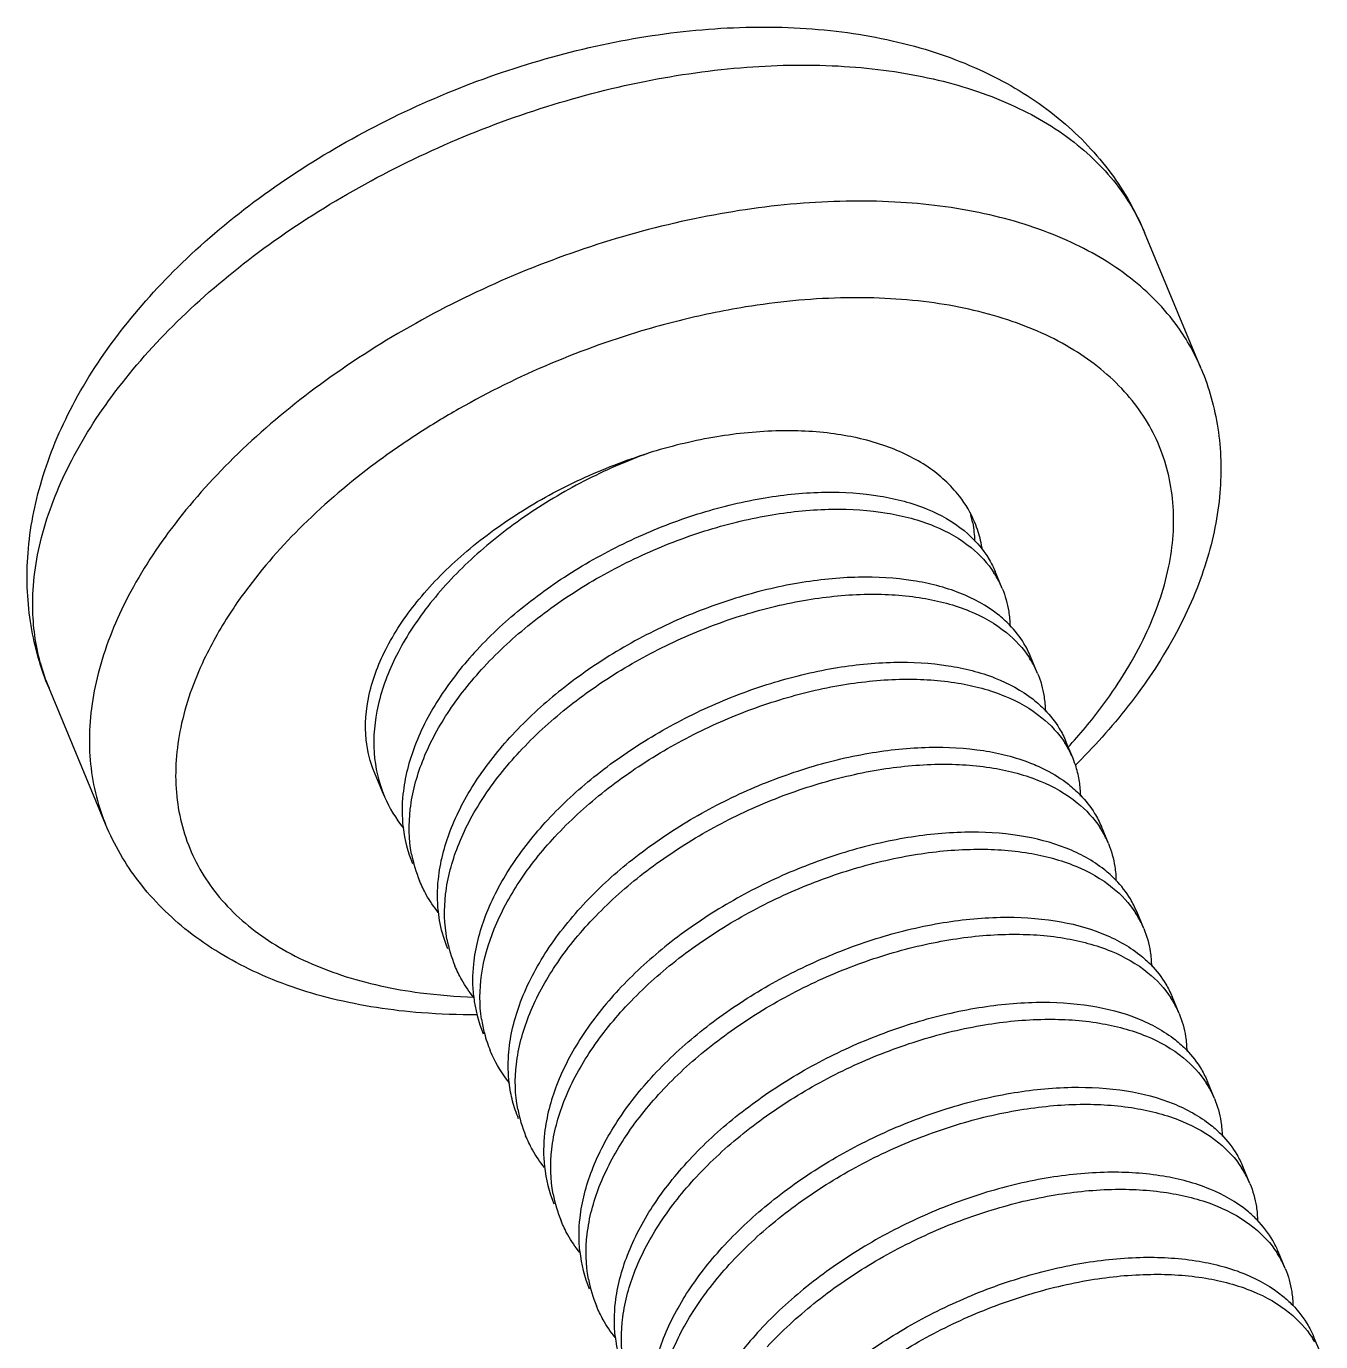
# Model space of a CAD drawing. Header units: millimetres. Extents: x 1786 to 2940, y -3417 to -1928.
# Drawn here: x 2197.17 to 2202.27, y -3197.32 to -3192.13 of the extents above; entities that cross this region are included whole.
import ezdxf

# ---------------------------------------------------------------- set-up
doc = ezdxf.new("R2010")
doc.units = ezdxf.units.MM

# ---------------------------------------------------------------- blocks, each defined once
blk = doc.blocks.new('*u7')
at = {"color": 7, "linetype": 'Continuous'}
for p, q in [((-10.7507628446001, -103.1164285426225, -3e-09), (-10.71975608340017, -103.1909631078224, -3e-09)), ((-10.59572903900016, -103.4891013685226, -3e-09), (-10.56472227780023, -103.5636359337225, -3e-09)), ((-10.44069523340022, -103.8617741944224, -3e-09), (-10.40968847230033, -103.9363087596225, -3e-09)), ((-10.28566142780028, -104.2344470203225, -3e-09), (-10.25465466669993, -104.3089815855226, -3e-09)), ((-10.13062762220034, -104.6071198462225, -3e-09), (-10.09962086109999, -104.6816544114224, -3e-09)), ((-9.97559381659994, -104.9797926721226, -3e-09), (-9.944587055500051, -105.0543272372224, -3e-09)), ((-9.820560010999998, -105.3524654980224, -3e-09), (-9.78955324990011, -105.4270000631225, -3e-09)), ((-5.426077301300211, -105.4368141398224, -3e-09), (-5.178023212300104, -106.0330906612226, -3e-09)), ((-6.646554853400175, -105.5621499776225, -3e-09), (-6.603967596799976, -105.6645219295226, -3e-09)), ((-9.665526205400056, -105.7251383239225, -3e-09), (-9.634519444300167, -105.7996728890225, -3e-09)), ((-9.510492399800114, -106.0978111497225, -3e-09), (-9.479485638700226, -106.1723457149226, -3e-09)), ((-9.355458594200172, -106.4704839756225, -3e-09), (-9.324451833100284, -106.5450185408224, -3e-09)), ((-10.22720416360016, -107.4341075212226, -3e-09), (-9.979150074700101, -108.0303840426225, -3e-09))]:
    blk.add_line(p, q, dxfattribs=at)
for centre, radius, start, end in [((-8.246044444400013, -103.2538954435224, -3e-09), 0.5901416341, 6.062810628101992, 22.47002258230433), ((-10.36060762660009, -102.9550630731226, -3e-09), 0.4221127148, 210.415713345002, 213.0610285208996), ((-8.119025373900058, -103.5511085886226, -3e-09), 0.5870262803, 10.62862471979907, 22.5343456227038), ((-8.090755748999982, -103.6265043292226, -3e-09), 0.5898805319, 6.072315020506465, 22.47379658580714), ((-10.20327627379993, -103.3266835769225, -3e-09), 0.4246268982, 202.4823631030962, 210.3812133993972), ((-10.20557911440028, -103.3277391170225, -3e-09), 0.4221065208, 210.4157004107974, 213.0585963037911), ((-7.963991459000226, -103.9237813753225, -3e-09), 0.5870261644, 10.62862501970576, 22.53434617859609), ((-7.935462688700227, -103.9991114134225, -3e-09), 0.589614799, 6.082026361406081, 22.47792246689783), ((-10.04824246819999, -103.6993564028226, -3e-09), 0.4246268982, 202.4823631031905, 210.3812133993972), ((-10.0505515154, -103.7004157160225, -3e-09), 0.4220992581, 210.4156852603864, 213.0557442897957), ((-7.808957515600014, -104.2964541517226, -3e-09), 0.5870260181, 10.62862539789547, 22.53434687949722), ((-9.893208662600045, -104.0720292287226, -3e-09), 0.4246268982, 202.4823631029921, 210.3812133995022), ((-9.895517987900348, -104.0730887110226, -3e-09), 0.4220989327, 210.4156845818982, 213.0556164576946), ((-7.652891478200218, -104.6684090393226, -3e-09), 0.585831813, 14.62090234660653, 22.50818261709588), ((-7.662603542600209, -104.6710891839225, -3e-09), 0.5959059184000001, 8.534991666194863, 14.63453738799379), ((-7.624311491299977, -104.7441615876226, -3e-09), 0.5885000491, 6.123121895401983, 22.49795255400109), ((-9.738174857000104, -104.4447020546224, -3e-09), 0.4246268982, 202.4823631030962, 210.3812133995022), ((-9.740483640500315, -104.4457612074225, -3e-09), 0.4220995668, 210.4156859040037, 213.0558654962941), ((-7.49888802229998, -105.0417991287225, -3e-09), 0.5870240211, 10.6286305578025, 22.53435644560719), ((-9.583141051400162, -104.8173748804224, -3e-09), 0.4246268982, 202.4823631030962, 210.3812133993972), ((-9.585448412999995, -104.8184331689224, -3e-09), 0.4221012306, 210.4156893735994, 213.056518863394), ((-7.343853833699995, -105.4144718172224, -3e-09), 0.5870236147, 10.62863160690373, 22.5343583910939), ((-7.313745601800292, -105.4893439879224, -3e-09), 0.5879799445, 6.529290243796041, 22.50433853479359), ((-9.42810724580022, -105.1900477063225, -3e-09), 0.4246268982, 202.4823631030962, 210.3812133993972), ((-9.430401128400263, -105.1910978004225, -3e-09), 0.4221170031, 210.4157223061961, 213.0627123513991), ((-9.238014061299964, -105.5548532351224, -3e-09), 0.4608514609, 180.7104403231027, 188.6619970015016), ((-9.26063176730031, -105.5576409017226, -3e-09), 0.4380723785, 188.7470727393949, 197.3543311665009), ((-7.539955287700195, -107.8447500900224, -3e-09), 3.0301641331, 134.7868453779903, 135.1093592528018), ((-9.2631997167, -105.5584888672224, -3e-09), 0.4353683972, 197.3486200558054, 202.5000432754029), ((-9.273073440200278, -105.5627205322226, -3e-09), 0.4246268982, 202.4823631030962, 210.3812133995022), ((-7.792679742700329, -107.4688045577225, -3e-09), 2.509434407, 137.6357266254007, 137.8231870101922), ((-9.275365093400069, -105.5637692709224, -3e-09), 0.4221196119, 210.4157277607029, 213.0637366781987), ((-6.005346562000341, -106.3784565029225, -3e-09), 0.8964593828, 15.00290923730693, 22.65807683789341), ((-9.118039634600336, -105.9353933581226, -3e-09), 0.4246268982, 202.4823631029921, 210.3812133995022), ((-9.120328195599996, -105.9364402168226, -3e-09), 0.4221232303, 210.4157353292992, 213.0651573888995), ((-8.963005829099984, -106.3080661840224, -3e-09), 0.4246268982, 202.4823631030962, 210.3812133995022), ((-8.965227202700135, -106.3090721857225, -3e-09), 0.4222018557, 210.4159007718948, 213.0960169176041), ((-8.802547805700215, -106.6786600683224, -3e-09), 0.4306107881, 190.6899751264005, 195.5592450652032)]:
    blk.add_arc(centre, radius, start, end, dxfattribs=at)
for points, start_tangent, end_tangent in [([(-8.294135715600078, -103.2205015872225, -3e-09), (-8.134117770699959, -103.0171485493224, -3e-09), (-8.024315283000305, -102.8065938977225, -3e-09), (-7.970990314400296, -102.6010129148226, -3e-09), (-7.969193717500275, -102.4469182042226, -3e-09)], (0.679917636995814, 0.7332884881832175), (-0.1056839551555542, 0.9943997695206284)), ([(-7.852118402600354, -102.6975688652226, -3e-09), (-7.846438368300369, -102.8947942112225, -3e-09), (-7.89965494370017, -103.1031071278226, -3e-09), (-8.009216451599968, -103.3139462608226, -3e-09), (-8.170108671100024, -103.5186398479225, -3e-09)], (0.1844092722714836, -0.9828495410286877), (-0.6799176369748196, -0.7332884882026839)), ([(-8.480176282299908, -102.7732941961226, -3e-09), (-8.68514159389997, -102.9634390650226, -3e-09), (-8.924996172600004, -103.1312678923225, -3e-09), (-9.189031365100163, -103.2699886726225, -3e-09), (-9.46548170899996, -103.3740815617225, -3e-09), (-9.742039140300221, -103.4395401207225, -3e-09), (-10.00639091500034, -103.4640464161225, -3e-09), (-10.24675773450008, -103.4470723249226, -3e-09), (-10.45240855800012, -103.3899026161225, -3e-09), (-10.61412960040025, -103.2955787998226, -3e-09), (-10.71437605949995, -103.1853390813226, -3e-09)], (-0.6799176370196015, -0.7332884881611612), (-0.5454301820684468, 0.8381562601858802)), ([(-8.44916952120002, -102.8478287613225, -3e-09), (-8.652983216400116, -103.0370468122226, -3e-09), (-8.892933574400104, -103.2051602170225, -3e-09), (-9.153623456900277, -103.3425424935226, -3e-09), (-9.426017325300108, -103.4460082666226, -3e-09), (-9.704781274700053, -103.5130269597225, -3e-09), (-9.974936939599957, -103.5385744050225, -3e-09), (-10.21809466310015, -103.5212138856225, -3e-09), (-10.42150969920021, -103.4643926319225, -3e-09), (-10.58454986650031, -103.3689494490225, -3e-09), (-10.62701867690021, -103.3299879422225, -3e-09)], (-0.6799176370084578, -0.7332884881714938), (-0.6975081646881769, 0.7165768348148935)), ([(-7.814145390000249, -102.8197259313224, -3e-09), (-7.816601356700176, -102.9787636237224, -3e-09), (-7.871198782900137, -103.1841359214225, -3e-09), (-7.980312068900275, -103.3916985804226, -3e-09), (-8.139101910000136, -103.5931744130226, -3e-09)], (0.1055083422819627, -0.9944184178246661), (-0.6799176369983645, -0.7332884881808526)), ([(-7.695021934599936, -103.0819043190224, -3e-09), (-7.692574312200122, -103.2769018844226, -3e-09), (-7.747171738400084, -103.4822741821224, -3e-09), (-7.856285024400222, -103.6898368411225, -3e-09), (-8.015074865500083, -103.8913126737225, -3e-09)], (0.1650271275560719, -0.9862890282116049), (-0.6799176370207509, -0.7332884881600955)), ([(-8.325142476699966, -103.1459670220224, -3e-09), (-8.530107788300029, -103.3361118909224, -3e-09), (-8.769962367100106, -103.5039407182226, -3e-09), (-9.033997559500222, -103.6426614985226, -3e-09), (-9.310447903400018, -103.7467543876226, -3e-09), (-9.58700533470028, -103.8122129466226, -3e-09), (-9.851357109399942, -103.8367192420226, -3e-09), (-10.09172392890014, -103.8197451508224, -3e-09), (-10.29737475240017, -103.7625754419225, -3e-09), (-10.45909579490035, -103.6682516257224, -3e-09), (-10.55935213090015, -103.5579967286226, -3e-09)], (-0.6799176369994719, -0.7332884881798258), (-0.5453947909439623, 0.8381792898963754)), ([(-10.62701867690021, -103.3299879422225, -3e-09), (-10.69606728960025, -103.2390854994226, -3e-09), (-10.71976943470008, -103.1906706618224, -3e-09)], (-0.6975081648892546, 0.7165768346191667), (-0.3819373708102882, 0.9241882085260148)), ([(-7.659203644700028, -103.1915654825225, -3e-09), (-7.660169995400338, -103.3400393714226, -3e-09), (-7.712801190099981, -103.5482153711225, -3e-09), (-7.823268822799946, -103.7612963223226, -3e-09), (-7.984068104400194, -103.9658472389226, -3e-09)], (0.1067404794735014, -0.9942869153527906), (-0.6799176370074111, -0.7332884881724643)), ([(-7.658608246600124, -103.1874505136225, -3e-09), (-7.606605047900302, -103.2648535159226, -3e-09), (-7.576818568199997, -103.3261382936225, -3e-09)], (0.620000490532818, -0.7846014222132566), (0.3833762188037986, -0.9235922665633911)), ([(-10.47202132180018, -103.7026226054224, -3e-09), (-10.42902812320017, -103.7420211601225, -3e-09), (-10.26539116789991, -103.8375124481224, -3e-09), (-10.0615248375002, -103.8941448492226, -3e-09), (-9.818336215100317, -103.9112231824224, -3e-09), (-9.548252987100113, -103.8854462611225, -3e-09), (-9.269636129300125, -103.8182623275225, -3e-09), (-8.997277339500215, -103.7146226667226, -3e-09), (-8.73708120729998, -103.5773346073224, -3e-09), (-8.497699752800145, -103.4095185375224, -3e-09), (-8.294135715600078, -103.2205015872225, -3e-09)], (0.6974456787483745, -0.7166376526496633), (0.6799176370122508, 0.7332884881679769)), ([(-10.59563037570024, -103.4890604883226, -3e-09), (-10.62381188270001, -103.3882228791226, -3e-09), (-10.62902148560033, -103.3253161665225, -3e-09)], (-0.3827841522633337, 0.9238378065310172), (-0.01536596787155593, 0.9998819365461957)), ([(-7.542050791400015, -103.4429145169224, -3e-09), (-7.53637075710003, -103.6401398630226, -3e-09), (-7.589587332500287, -103.8484527796224, -3e-09), (-7.699148840400085, -104.0592919125224, -3e-09), (-7.860041059900141, -104.2639854996225, -3e-09)], (0.1844092722714836, -0.9828495410286877), (-0.6799176369748196, -0.7332884882026839)), ([(-8.170108671100024, -103.5186398479225, -3e-09), (-8.375073982700087, -103.7087847168225, -3e-09), (-8.614928561500165, -103.8766135441226, -3e-09), (-8.87896375390028, -104.0153343243226, -3e-09), (-9.155414097800076, -104.1194272135226, -3e-09), (-9.431971529100338, -104.1848857725224, -3e-09), (-9.6963233038, -104.2093920679224, -3e-09), (-9.936690123300195, -104.1924179767225, -3e-09), (-10.14234094680023, -104.1352482678226, -3e-09), (-10.30406198929995, -104.0409244516225, -3e-09), (-10.40432990590034, -103.9306517561224, -3e-09)], (-0.6799176370139786, -0.7332884881663749), (-0.5453532899326197, 0.8382062927225423)), ([(-7.503673638500004, -103.5599978395226, -3e-09), (-7.45157124239995, -103.6375263418224, -3e-09), (-7.421784762600055, -103.6988111195226, -3e-09)], (0.6202015100132771, -0.7844425326161573), (0.3833762188780046, -0.9235922665325887)), ([(-10.56474214980017, -103.5633254729225, -3e-09), (-10.54085787119993, -103.6120645266226, -3e-09), (-10.47202132180018, -103.7026226054224, -3e-09)], (0.3819057538106753, -0.9242012741856073), (0.6974456788163622, -0.7166376525834961)), ([(-8.139101910000136, -103.5931744130226, -3e-09), (-8.342212855400248, -103.7818262352225, -3e-09), (-8.579954475299928, -103.9487309310225, -3e-09), (-8.84035447089991, -104.0864407221225, -3e-09), (-9.113464217899946, -104.1905807257226, -3e-09), (-9.391290385699904, -104.2577901540226, -3e-09), (-9.659410494400163, -104.2838295129225, -3e-09), (-9.900119486900167, -104.2678654611225, -3e-09), (-10.10447012570012, -104.2125783424226, -3e-09), (-10.26976877430025, -104.1181090421226, -3e-09), (-10.31719980029993, -104.0750794129226, -3e-09)], (-0.6799176370030742, -0.7332884881764856), (-0.6971702028354319, 0.7169056481005034)), ([(-7.504184934000023, -103.5641046425226, -3e-09), (-7.505008875400108, -103.7115949860224, -3e-09), (-7.557548482599941, -103.9203206889226, -3e-09), (-7.668129505100296, -104.1338071718226, -3e-09), (-7.829034298800252, -104.3385200648224, -3e-09)], (0.1069427054404741, -0.9942651848239846), (-0.6799176370231335, -0.7332884881578864)), ([(-10.4405965701003, -103.8617333142224, -3e-09), (-10.46877807710007, -103.7608957050224, -3e-09), (-10.47398883890037, -103.6979131999226, -3e-09)], (-0.3827841526433883, 0.9238378063735447), (-0.01521091949067077, 0.9998843072717206)), ([(-7.387016985800074, -103.8155873428225, -3e-09), (-7.381336951500089, -104.0128126888226, -3e-09), (-7.434553526900345, -104.2211256055225, -3e-09), (-7.544115034800143, -104.4319647384225, -3e-09), (-7.705007254300199, -104.6366583255226, -3e-09)], (0.1844092722714836, -0.9828495410286877), (-0.6799176369748196, -0.7332884882026839)), ([(-8.015074865500083, -103.8913126737225, -3e-09), (-8.220040177100145, -104.0814575427225, -3e-09), (-8.459894755900223, -104.2492863700224, -3e-09), (-8.723929948300338, -104.3880071502226, -3e-09), (-9.000380292200134, -104.4921000394224, -3e-09), (-9.276937723599985, -104.5575585984225, -3e-09), (-9.541289498200058, -104.5820648938225, -3e-09), (-9.781656317700254, -104.5650908026225, -3e-09), (-9.98730714120029, -104.5079210937224, -3e-09), (-10.14902818370001, -104.4135972775225, -3e-09), (-10.24929661930037, -104.3033237842226, -3e-09)], (-0.6799176370090064, -0.7332884881709851), (-0.5453514297555043, 0.8382075029869557)), ([(-10.31719980029993, -104.0750794129226, -3e-09), (-10.3834330169002, -103.9888497062225, -3e-09), (-10.40970738760006, -103.9359735981225, -3e-09)], (-0.6971702027924508, 0.7169056481423014), (-0.3820394997930096, 0.9241459952831627)), ([(-7.67400049320031, -104.7111928907225, -3e-09), (-7.513002173200221, -104.5063363785225, -3e-09), (-7.402310227100315, -104.2924625297226, -3e-09), (-7.349854710100317, -104.0831973450224, -3e-09), (-7.349166695700205, -103.9366404618224, -3e-09)], (0.6799176369687397, 0.733288488208321), (-0.1071498675303165, 0.9942428807329906)), ([(-7.348741524599973, -103.9325420785226, -3e-09), (-7.296537436800008, -104.0101991676224, -3e-09), (-7.266750957000113, -104.0714839454224, -3e-09)], (0.6204074416008332, -0.7842796735899182), (0.3833762189777339, -0.9235922664911917)), ([(-7.984068104400194, -103.9658472389226, -3e-09), (-8.18702528770018, -104.1543751033225, -3e-09), (-8.424376634500277, -104.3210714514225, -3e-09), (-8.685073276700223, -104.4590014642224, -3e-09), (-8.958263953300047, -104.5632016587226, -3e-09), (-9.235856709700329, -104.6303945428226, -3e-09), (-9.503501872799916, -104.6564860675226, -3e-09), (-9.743664377200275, -104.6407669945224, -3e-09), (-9.948283571200136, -104.5857132987226, -3e-09), (-10.11387267220016, -104.4914702446226, -3e-09), (-10.16220167090023, -104.4477163810225, -3e-09)], (-0.6799176370108717, -0.7332884881692556), (-0.6971295677865237, 0.7169451622807527)), ([(-10.28556276459994, -104.2344061400224, -3e-09), (-10.31374427150013, -104.1335685309225, -3e-09), (-10.31896147099997, -104.0701500659225, -3e-09)], (-0.3827841525912866, 0.9238378063951327), (-0.01431951167659293, 0.9998974705365266)), ([(-7.231983180200132, -104.1882601687225, -3e-09), (-7.226303146000191, -104.3854855147226, -3e-09), (-7.279519721299948, -104.5937984314226, -3e-09), (-7.389081229300245, -104.8046375643225, -3e-09), (-7.549973448700257, -105.0093311514224, -3e-09)], (0.1844092722714836, -0.9828495410286877), (-0.6799176369748196, -0.7332884882026839)), ([(-7.235633491500266, -104.1463630583225, -3e-09), (-7.209718472400255, -104.2234757155225, -3e-09), (-7.194865496000148, -104.3031208016225, -3e-09)], (0.384124568771353, -0.9232812765708088), (0.1170067044485744, -0.993131124834019)), ([(-10.16220167090023, -104.4477163810225, -3e-09), (-10.22788783810029, -104.3623886706225, -3e-09), (-10.2546722113002, -104.3086447629225, -3e-09)], (-0.6971295676284204, 0.7169451624344862), (-0.3820828359284839, 0.9241280790501104)), ([(-7.860041059900141, -104.2639854996225, -3e-09), (-8.065006371500203, -104.4541303686226, -3e-09), (-8.30486095030028, -104.6219591959225, -3e-09), (-8.568896142699941, -104.7606799761224, -3e-09), (-8.845346486600192, -104.8647728653225, -3e-09), (-9.121903918000044, -104.9302314243225, -3e-09), (-9.386255692600116, -104.9547377197225, -3e-09), (-9.626622512100312, -104.9377636285226, -3e-09), (-9.832273335699938, -104.8805939196225, -3e-09), (-9.99399437810007, -104.7862701034226, -3e-09), (-10.09426180260016, -104.6759981643224, -3e-09)], (-0.679917637003387, -0.7332884881761956), (-0.5453550537056103, 0.8382051451749454)), ([(-7.194865496000148, -104.3031208016225, -3e-09), (-7.192010376700182, -104.4245346013224, -3e-09), (-7.239412981100031, -104.6439669205224, -3e-09), (-7.351528764299928, -104.8690220796225, -3e-09), (-7.518966687600368, -105.0838657166225, -3e-09)], (0.117006704343071, -0.9931311248464492), (-0.679917637026195, -0.7332884881550475)), ([(-7.197775627400006, -104.3001226072224, -3e-09), (-7.128748014600205, -104.4068504538225, -3e-09), (-7.111685479299922, -104.4441436165225, -3e-09)], (0.6280224054745627, -0.7781952571314887), (0.3831623995469058, -0.9236809923201068)), ([(-7.829034298800252, -104.3385200648224, -3e-09), (-8.03182098840034, -104.5269104550225, -3e-09), (-8.26878940279994, -104.6934060274225, -3e-09), (-8.529845621100321, -104.8315864396225, -3e-09), (-8.803090758799954, -104.9358310201226, -3e-09), (-9.080426611400071, -105.0029994612225, -3e-09), (-9.347577646899936, -105.0291418336226, -3e-09), (-9.587263586900008, -105.0136580691226, -3e-09), (-9.792130054599966, -104.9588330105225, -3e-09), (-9.95798796479994, -104.8648195624226, -3e-09), (-10.00720045690014, -104.8203566243226, -3e-09)], (-0.67991763699919, -0.7332884881800873), (-0.6970946230550369, 0.7169791395206391)), ([(-10.130528959, -104.6070789659225, -3e-09), (-10.15871046590019, -104.5062413568226, -3e-09), (-10.16392870339996, -104.4427500365225, -3e-09)], (-0.3827841527523269, 0.923837806328407), (-0.01417061659310046, 0.9998995917717797)), ([(-7.073297038700275, -104.5826487635225, -3e-09), (-7.073541853900224, -104.7756984395226, -3e-09), (-7.129265272800239, -104.9785336853224, -3e-09), (-7.237961528699998, -105.1832850341225, -3e-09), (-7.394939643100315, -105.3820039773225, -3e-09)], (0.1484456751637676, -0.9889205638094364), (-0.67991763700213, -0.7332884881773611)), ([(-7.705007254300199, -104.6366583255226, -3e-09), (-7.909972566000306, -104.8268031945224, -3e-09), (-8.149827144700339, -104.9946320217225, -3e-09), (-8.4138623371, -105.1333528020225, -3e-09), (-8.69031268100025, -105.2374456912225, -3e-09), (-8.966870112400102, -105.3029042502226, -3e-09), (-9.231221887000174, -105.3274105456226, -3e-09), (-9.471588706499915, -105.3104364544224, -3e-09), (-9.677239530099996, -105.2532667455225, -3e-09), (-9.838960572500127, -105.1589429292226, -3e-09), (-9.939225344100123, -105.0486750676225, -3e-09)], (-0.6799176370043114, -0.7332884881753384), (-0.5453645612880587, 0.8381989592519685)), ([(-7.053170606100139, -104.6021821025224, -3e-09), (-6.810496259400225, -104.6103754063224, -3e-09), (-6.418678700400051, -104.6723121394225, -3e-09), (-6.073301314200307, -104.7934252890225, -3e-09), (-5.788902127900201, -104.9672393635226, -3e-09), (-5.572426610799994, -105.1846713894224, -3e-09), (-5.426077301300211, -105.4368141398224, -3e-09)], (0.9999685491175824, 0.007931000925320173), (0.3840948810389639, -0.9232936273795374)), ([(-10.00720045690014, -104.8203566243226, -3e-09), (-10.07234080790022, -104.7359261654226, -3e-09), (-10.0996360168001, -104.6813187150226, -3e-09)], (-0.6970946230573897, 0.7169791395183516), (-0.3821349577104456, 0.9241065274607879)), ([(-9.852196168500086, -105.1930001257226, -3e-09), (-9.802115973100172, -105.2381560813226, -3e-09), (-9.636011587399935, -105.3319368622226, -3e-09), (-9.430924253500052, -105.3865377633226, -3e-09), (-9.191640961000303, -105.4017968481226, -3e-09), (-8.92500367420007, -105.3756055267224, -3e-09), (-8.647948670400183, -105.3084700743225, -3e-09), (-8.374672706800084, -105.2041962104224, -3e-09), (-8.113273891799963, -105.0657842674225, -3e-09), (-7.876610754600279, -104.8994409906225, -3e-09), (-7.67400049320031, -104.7111928907225, -3e-09)], (0.6970652556865362, -0.7170076912520981), (0.6799176369993537, 0.7332884881799354)), ([(-7.03916884670025, -104.6813890351225, -3e-09), (-7.039319252799942, -104.8242387340226, -3e-09), (-7.091418958800205, -105.0356596939225, -3e-09), (-7.202543172600144, -105.2510805750226, -3e-09), (-7.363932881999972, -105.4565385425226, -3e-09)], (0.1080471713022587, -0.9941457683728179), (-0.6799176370011754, -0.7332884881782463)), ([(-5.980233584100006, -106.3754714100226, -3e-09), (-5.857183465000162, -106.1587858353225, -3e-09), (-5.755077185400296, -105.8606926027226, -3e-09), (-5.736238753900125, -105.5761075912226, -3e-09), (-5.80138147300022, -105.3160055264225, -3e-09), (-5.947927557400362, -105.0904306803225, -3e-09), (-6.170146438900247, -104.9080210971226, -3e-09), (-6.459449139000299, -104.7757132442225, -3e-09), (-6.804791680800008, -104.6985206348224, -3e-09), (-7.040953967400128, -104.6797238775225, -3e-09)], (0.5524615924554063, 0.8335383547633766), (-0.9995268023060769, 0.03075990038652463)), ([(-7.039117349800108, -104.6773278244225, -3e-09), (-6.986469825600125, -104.7555448194225, -3e-09), (-6.956683345800229, -104.8168295971225, -3e-09)], (0.6213037489410298, -0.7835698128130141), (0.3833762190460148, -0.923592266462849)), ([(-9.975495153400061, -104.9797517918225, -3e-09), (-10.00367666040029, -104.8789141827226, -3e-09), (-10.00889583430035, -104.8153564627225, -3e-09)], (-0.3827841523032663, 0.9238378065144714), (-0.01403493316709557, 0.9999015054749119)), ([(-6.921915569000248, -104.9336058205224, -3e-09), (-6.916235534800308, -105.1308311665225, -3e-09), (-6.969452110100065, -105.3391440832224, -3e-09), (-7.079013618100362, -105.5499832161224, -3e-09), (-7.239905837599963, -105.7546768032225, -3e-09)], (0.1844092722714836, -0.9828495410286877), (-0.6799176369748196, -0.7332884882026839)), ([(-6.925569529100358, -104.8916336170225, -3e-09), (-6.892195257700223, -105.0014719032224, -3e-09), (-6.884138828200321, -105.0540335201226, -3e-09)], (0.3830706307961913, -0.9237190545947442), (0.1080866554110152, -0.9941414763111236)), ([(-9.94459872960033, -105.0539956576224, -3e-09), (-9.916792560600243, -105.1094611377225, -3e-09), (-9.852196168500086, -105.1930001257226, -3e-09)], (0.3821961904619853, -0.9240812042219807), (0.6970652555854645, -0.7170076913503587)), ([(-7.549973448700257, -105.0093311514224, -3e-09), (-7.754938760400364, -105.1994760203224, -3e-09), (-7.994793339099942, -105.3673048476226, -3e-09), (-8.258828531500058, -105.5060256279226, -3e-09), (-8.535278875400309, -105.6101185170226, -3e-09), (-8.81183630680016, -105.6755770760226, -3e-09), (-9.076188081400232, -105.7000833715226, -3e-09), (-9.316554900899973, -105.6831092803225, -3e-09), (-9.522205724500054, -105.6259395714226, -3e-09), (-9.683926766900186, -105.5316157551226, -3e-09), (-9.784166387500136, -105.4213865447225, -3e-09)], (-0.679917636994255, -0.733288488184663), (-0.5454546827328854, 0.8381403158688688)), ([(-6.884138828200321, -105.0540335201226, -3e-09), (-6.884258009800305, -105.1966515149225, -3e-09), (-6.936315667900089, -105.4081505785225, -3e-09), (-7.047451137500047, -105.6236638583225, -3e-09), (-7.20889907640003, -105.8292113684224, -3e-09)], (0.1080866552377965, -0.9941414763299566), (-0.6799176369709171, -0.7332884882063022)), ([(-6.884104647800086, -105.0499740366224, -3e-09), (-6.831436020000183, -105.1282176453226, -3e-09), (-6.801649540200287, -105.1895024230225, -3e-09)], (0.621346337734374, -0.7835360416624633), (0.3833762188349791, -0.9235922665504483)), ([(-7.518966687600368, -105.0838657166225, -3e-09), (-7.721014370700232, -105.2716598837226, -3e-09), (-7.957798067300246, -105.4381866373226, -3e-09), (-8.220976743400115, -105.5774750140224, -3e-09), (-8.494519207999929, -105.6816426685225, -3e-09), (-8.770322021200172, -105.7483387722225, -3e-09), (-9.034494481500133, -105.7744259816225, -3e-09), (-9.272964933000367, -105.7596686100226, -3e-09), (-9.47860756630007, -105.7055451971225, -3e-09), (-9.547105504700085, -105.6746963654225, -3e-09)], (-0.6799176370106926, -0.7332884881694217), (-0.8894129456469619, 0.4571045964717421)), ([(-9.82046134780012, -105.3524246177226, -3e-09), (-9.848642854800346, -105.2515870086224, -3e-09), (-9.853862866800227, -105.1879693160224, -3e-09)], (-0.3827841526515108, 0.9238378063701792), (-0.01391239749903423, 0.9999032179145285)), ([(-6.766881763500351, -105.3062786464225, -3e-09), (-6.761201729200366, -105.5035039924226, -3e-09), (-6.814418304600167, -105.7118169090224, -3e-09), (-6.923979812499965, -105.9226560420225, -3e-09), (-7.084872032000021, -106.1273496291226, -3e-09)], (0.1844092722714836, -0.9828495410286877), (-0.6799176369748196, -0.7332884882026839)), ([(-7.394939643100315, -105.3820039773225, -3e-09), (-7.599904954799968, -105.5721488462225, -3e-09), (-7.839759533500001, -105.7399776735226, -3e-09), (-8.10379472600016, -105.8786984538226, -3e-09), (-8.380245069799912, -105.9827913429226, -3e-09), (-8.656802501200218, -106.0482499019224, -3e-09), (-8.92115427580029, -106.0727561973226, -3e-09), (-9.161521095300031, -106.0557821061225, -3e-09), (-9.367171918900112, -105.9986123973226, -3e-09), (-9.528892961300244, -105.9042885810225, -3e-09), (-9.629128421699988, -105.7940657630224, -3e-09)], (-0.6799176370175372, -0.7332884881630755), (-0.5454695869963717, 0.838130616110644)), ([(-9.697200060500109, -105.5656378422225, -3e-09), (-9.760231898000256, -105.4846663867224, -3e-09), (-9.789544836200093, -105.4267128853226, -3e-09)], (-0.6970654926358759, 0.7170074608930536), (-0.382494108441884, 0.9239579303232633)), ([(-7.363932881999972, -105.4565385425226, -3e-09), (-7.566020829100125, -105.6443652084224, -3e-09), (-7.803294813299999, -105.8111840731226, -3e-09), (-8.06702136560034, -105.9506356036225, -3e-09), (-8.340773525200348, -106.0547158246225, -3e-09), (-8.616443147400332, -106.1212092964224, -3e-09), (-8.88015292350019, -106.1471134347225, -3e-09), (-9.118721051100238, -106.1322185187225, -3e-09), (-9.324335181900096, -106.0779184452226, -3e-09), (-9.49048301890025, -105.9847341170225, -3e-09), (-9.542135948599935, -105.9383415903226, -3e-09)], (-0.679917637008582, -0.7332884881713787), (-0.6971122852557774, 0.7169619667356614)), ([(-7.053865270800088, -106.2018841942224, -3e-09), (-6.892371778300003, -105.9962666230226, -3e-09), (-6.781227579100232, -105.7806811929224, -3e-09), (-6.729202607999923, -105.5691190238226, -3e-09), (-6.729579380400082, -105.4224841275225, -3e-09)], (0.6799176370168288, 0.7332884881637322), (-0.1149042589236244, 0.9933765707329787)), ([(-6.646555538500252, -105.5621502525225, -3e-09), (-6.648409099900164, -105.5577444262226, -3e-09), (-6.731212186999983, -105.4199522175225, -3e-09)], (-0.3838438142683925, 0.9233980324041696), (-0.624593329373363, 0.7809501731239311)), ([(-5.986704030799956, -107.0428318857225, -3e-09), (-5.714723109000261, -106.7341795241225, -3e-09), (-5.51466058699998, -106.4153545788224, -3e-09), (-5.393329410600018, -106.0972141828224, -3e-09), (-5.354861463800262, -105.7905921176225, -3e-09), (-5.400566479800091, -105.5059313590225, -3e-09), (-5.426129816400135, -105.4368361077225, -3e-09)], (0.7129570055920867, 0.7012077496556676), (-0.3849477424723696, 0.9229383704047774)), ([(-9.547105504700085, -105.6746963654225, -3e-09), (-9.645029445799992, -105.6124431308226, -3e-09), (-9.697200060500109, -105.5656378422225, -3e-09)], (-0.889412945624478, 0.4571045965154906), (-0.6970654926589522, 0.7170074608706191)), ([(-7.803855470300277, -107.0636206935226, -3e-09), (-7.522153205500217, -106.9406202950224, -3e-09), (-7.259201576300256, -106.7830270724226, -3e-09), (-7.027530350600045, -106.5975899619225, -3e-09), (-6.83818380970024, -106.3923323714225, -3e-09), (-6.700272144300015, -106.1762315161225, -3e-09), (-6.620508267000332, -105.9587988926226, -3e-09), (-6.602863218200127, -105.7495818991224, -3e-09), (-6.646555538500252, -105.5621502525225, -3e-09)], (0.9402040805207241, 0.3406116365777596), (-0.383843814256917, 0.9233980324089399)), ([(-6.604076467900086, -105.6644083957226, -3e-09), (-6.56793470060029, -105.8069878802226, -3e-09), (-6.581076982000013, -106.0059205930224, -3e-09), (-6.659779812599936, -106.2149533225224, -3e-09), (-6.800198539100165, -106.4238449310226, -3e-09), (-6.99544726790009, -106.6223480244225, -3e-09), (-7.235935929199968, -106.8007261426226, -3e-09), (-7.509886620000088, -106.9502578559225, -3e-09), (-7.803855470300277, -107.0636206935226, -3e-09)], (0.382688110515475, -0.923877594744074), (-0.9546943799389512, -0.2975880389279475)), ([(-10.22720416360016, -107.4341075212226, -3e-09), (-10.2998248255999, -107.1738277439226, -3e-09), (-10.3089245158003, -106.8901113172226, -3e-09), (-10.24942075280023, -106.5880298281224, -3e-09), (-10.11884565670016, -106.2779615802226, -3e-09), (-9.921110285500163, -105.9730788590225, -3e-09), (-9.686690619299952, -105.7061940142225, -3e-09)], (-0.3840948810403561, 0.9232936273789585), (0.705752862719501, 0.7084581122149914)), ([(-9.652362293800252, -105.7839182553225, -3e-09), (-9.800707671400232, -105.9648144619225, -3e-09), (-9.982138566499998, -106.2649284346226, -3e-09), (-10.08424484619991, -106.5630216672225, -3e-09), (-10.10308327760004, -106.8476066787225, -3e-09), (-10.03794055859998, -107.1077087435226, -3e-09), (-9.891394474100252, -107.3332835896226, -3e-09), (-9.669175592699958, -107.5156931728225, -3e-09), (-9.37987289260036, -107.6480010257226, -3e-09), (-9.034530350800196, -107.7251936351224, -3e-09), (-8.646271796900237, -107.7443048547225, -3e-09), (-8.229933244100266, -107.7045382462225, -3e-09), (-8.077582939600234, -107.6763103101225, -3e-09)], (-0.671419619686106, -0.7410773875247881), (0.9789768317192425, 0.2039714758414858)), ([(-9.542135948599935, -105.9383415903226, -3e-09), (-9.605343097500281, -105.8571003823224, -3e-09), (-9.634509909700228, -105.7993939692226, -3e-09)], (-0.6971122854229014, 0.7169619665731646), (-0.3825199207725726, 0.9239472442797505)), ([(-7.239905837599963, -105.7546768032225, -3e-09), (-7.444871149200026, -105.9448216721225, -3e-09), (-7.684725727900059, -106.1126504994224, -3e-09), (-7.948760920400218, -106.2513712797224, -3e-09), (-8.22521126419997, -106.3554641688224, -3e-09), (-8.501768695600276, -106.4209227278225, -3e-09), (-8.766120470200349, -106.4454290232225, -3e-09), (-9.00648728970009, -106.4284549320225, -3e-09), (-9.21213811330017, -106.3712852232225, -3e-09), (-9.373859155700302, -106.2769614069225, -3e-09), (-9.474088845799997, -106.1667474550225, -3e-09)], (-0.6799176369909203, -0.7332884881877549), (-0.5454902584064615, 0.8381171624442801)), ([(-9.387070267000126, -106.3110470197225, -3e-09), (-9.335949779600014, -106.3570138494226, -3e-09), (-9.170098459800101, -106.4502766993226, -3e-09), (-8.964543252200201, -106.5047575153226, -3e-09), (-8.725790948400117, -106.5198001668225, -3e-09), (-8.462566579800296, -106.4940795141224, -3e-09), (-8.187058414200237, -106.4277976220226, -3e-09), (-7.91312336889996, -106.3238214593225, -3e-09), (-7.648874090300069, -106.1842317634225, -3e-09), (-7.411022785900059, -106.0170668983226, -3e-09), (-7.20889907640003, -105.8292113684224, -3e-09)], (0.6971621544687494, -0.7169134748186086), (0.6799176370073835, 0.7332884881724899)), ([(-9.510393736600236, -106.0977702695225, -3e-09), (-9.538575243600008, -105.9969326604225, -3e-09), (-9.543795430000046, -105.9333024252226, -3e-09)], (-0.3827841524661968, 0.9238378064469626), (-0.01388677236197656, 0.9999035741277089)), ([(-5.178023212300104, -106.0330906612226, -3e-09), (-5.099483998600135, -106.3076352898224, -3e-09), (-5.084709898600067, -106.6058562477226, -3e-09), (-5.140016955100236, -106.9239178465225, -3e-09), (-5.270855824400314, -107.2525915919225, -3e-09), (-5.47491458930017, -107.5758099898226, -3e-09), (-5.741880048400162, -107.8787847842225, -3e-09)], (0.3840948810295766, -0.9232936273834428), (-0.7129570056583286, -0.7012077495883158)), ([(-7.084872032000021, -106.1273496291226, -3e-09), (-7.289837343600084, -106.3174944980226, -3e-09), (-7.529691922300117, -106.4853233253225, -3e-09), (-7.793727114800276, -106.6240441055224, -3e-09), (-8.070177458700073, -106.7281369947225, -3e-09), (-8.346734890000334, -106.7935955537225, -3e-09), (-8.611086664699997, -106.8181018491225, -3e-09), (-8.851453484200192, -106.8011277579226, -3e-09), (-9.057104307700229, -106.7439580490225, -3e-09), (-9.218825350099905, -106.6496342328226, -3e-09), (-9.318929627000216, -106.5396128589225, -3e-09)], (-0.6799176370041685, -0.733288488175471), (-0.5459391693926262, 0.8378248166072007)), ([(-5.139445074200012, -106.1463917743224, -3e-09), (-5.1068073757001, -106.3868685705224, -3e-09), (-5.145275291800317, -106.6934905877224, -3e-09), (-5.266606446999958, -107.0116309989226, -3e-09), (-5.466668972499974, -107.3304559822225, -3e-09), (-5.738649941900348, -107.6391084071224, -3e-09)], (0.2591155929489035, -0.9658463177393898), (-0.7129570055714443, -0.701207749676656)), ([(-9.479473788000178, -106.1720779340226, -3e-09), (-9.450454280400209, -106.2295340577225, -3e-09), (-9.387070267000126, -106.3110470197225, -3e-09)], (0.3825527509249436, -0.9239336517086918), (0.6971621543869204, -0.7169134748981831)), ([(-7.053865270800088, -106.2018841942224, -3e-09), (-7.258830582500195, -106.3920290632225, -3e-09), (-7.498685161200228, -106.5598578905226, -3e-09), (-7.762720353699933, -106.6985786707226, -3e-09), (-8.03917069750014, -106.8026715599226, -3e-09), (-8.315728128899991, -106.8681301189224, -3e-09), (-8.580079903500064, -106.8926364143226, -3e-09), (-8.82044672300026, -106.8756623231225, -3e-09), (-9.02609754660034, -106.8184926142226, -3e-09), (-9.187818589000017, -106.7241687980224, -3e-09)], (-0.6799176369945958, -0.7332884881843468), (-0.7752956086283846, 0.631598542779781)), ([(-9.355359931000294, -106.4704430954225, -3e-09), (-9.383541438000066, -106.3696054862226, -3e-09), (-9.388760710700353, -106.3060407255225, -3e-09)], (-0.382784152284836, 0.9238378065221079), (-0.01402054630508647, 0.999901707309927)), ([(-6.292024702800063, -106.7491469146225, -3e-09), (-6.038614360199972, -106.4588998080226, -3e-09), (-5.980233584100006, -106.3754714100226, -3e-09)], (0.7129570056285267, 0.701207749618617), (0.5524615924431144, 0.8335383547715236)), ([(-9.187818589000017, -106.7241687980224, -3e-09), (-9.29831600739999, -106.5973561974224, -3e-09), (-9.32435316989995, -106.5449776605226, -3e-09)], (-0.7752956086283499, 0.6315985427798237), (-0.382784152325624, 0.9238378065052077)), ([(-9.268100167500052, -106.6416808851225, -3e-09), (-9.249993985900346, -106.7192638793226, -3e-09), (-9.235307347300022, -106.7591727111226, -3e-09)], (0.1513575889575214, -0.9884790742676176), (0.3854528214073331, -0.9227275450907092)), ([(-9.225685458500266, -106.7585360820226, -3e-09), (-9.233697945500353, -106.6774095584226, -3e-09)], (-0.1858866113722185, 0.9825712023627367), (-0.01321648170004622, 0.9999126584914667)), ([(-9.235307347300022, -106.7591727111226, -3e-09), (-9.167655774600007, -106.8751773741226, -3e-09), (-9.03076454300026, -107.0020935564226, -3e-09), (-8.845306265300223, -107.0944652558226, -3e-09), (-8.619389982300163, -107.1482559918225, -3e-09), (-8.362892954600284, -107.1611163577224, -3e-09), (-8.087028503200145, -107.1324865678225, -3e-09), (-7.803855470300277, -107.0636206935226, -3e-09)], (0.3854528213781879, -0.922727545102884), (0.9546943799300939, 0.2975880389563625)), ([(-6.792578054600199, -107.1472031724225, -3e-09), (-6.607872493900231, -107.0187779415226, -3e-09), (-6.292024702800063, -106.7491469146225, -3e-09)], (0.8390431907804359, 0.5440648159962055), (0.712957005558839, 0.7012077496894723)), ([(-10.22715162550003, -107.4340856081226, -3e-09), (-10.12439350740033, -107.6179977078225, -3e-09), (-9.91782433770004, -107.8307363377226, -3e-09), (-9.640040696100186, -107.9959612016225, -3e-09), (-9.300498398300078, -108.1080455637225, -3e-09), (-8.910769204900134, -108.1631695673225, -3e-09), (-8.484123161199932, -108.1594580322226, -3e-09), (-8.035089252100079, -108.0970381690224, -3e-09), (-7.578957505199924, -107.9780358895225, -3e-09), (-7.131258361800064, -107.8065027562225, -3e-09), (-6.707240000800084, -107.5882807421226, -3e-09), (-6.321341484499953, -107.3308010618225, -3e-09), (-5.986704030799956, -107.0428318857225, -3e-09)], (0.3849478027654802, -0.9229383452571622), (0.712957005572293, 0.7012077496757929)), ([(-8.077582939600234, -107.6763103101225, -3e-09), (-7.801519648900012, -107.6073583695224, -3e-09), (-7.377607994600112, -107.4564887676224, -3e-09), (-6.974549318299978, -107.2577406817225, -3e-09), (-6.792578054600199, -107.1472031724225, -3e-09)], (0.9789768317187232, 0.2039714758439791), (0.8390431907540412, 0.5440648160369108)), ([(-5.738649941900348, -107.6391084071224, -3e-09), (-6.073287467499995, -107.9270776377225, -3e-09), (-6.459186040400255, -108.1845573390226, -3e-09), (-6.883204438000121, -108.4027793515224, -3e-09), (-7.330903524200039, -108.5743124456226, -3e-09), (-7.787035210600152, -108.6933146999224, -3e-09), (-8.236069062900242, -108.7557345529226, -3e-09), (-8.662715075899996, -108.7594460913226, -3e-09), (-9.052444277900122, -108.7043220923226, -3e-09), (-9.391986636100228, -108.5922377100226, -3e-09), (-9.669770272200367, -108.4270128408225, -3e-09), (-9.876339423500212, -108.2142742222225, -3e-09), (-9.97909753670001, -108.0303621296225, -3e-09)], (-0.7129570055616935, -0.70120774968657), (-0.3849478024383984, 0.9229383453935848)), ([(-5.741880048400162, -107.8787847842225, -3e-09), (-6.076273334200323, -108.1650613118225, -3e-09), (-6.455742871800339, -108.4140291592225, -3e-09), (-6.866742476200216, -108.6191998643226, -3e-09), (-7.298142656700293, -108.7762555147226, -3e-09), (-7.739000325100278, -108.8809622196225, -3e-09), (-8.177933696199943, -108.9290240358225, -3e-09), (-8.60201662540021, -108.9163285359225, -3e-09), (-8.994805634099976, -108.8405777691225, -3e-09), (-9.337426267200044, -108.7050122992225, -3e-09), (-9.617075693600327, -108.5189297492225, -3e-09), (-9.831234058500286, -108.2913645025226, -3e-09), (-9.979150074700101, -108.0303840426225, -3e-09)], (-0.7129570056606865, -0.7012077495859184), (-0.3840948810498355, 0.9232936273750149))]:
    blk.add_spline(points, degree=3, dxfattribs=dict(at, start_tangent=start_tangent, end_tangent=end_tangent))

msp = doc.modelspace()

# ---------------------------------------------------------------- block references
at = {"xscale": 0.9, "yscale": 0.9, "zscale": 0.9, "rotation": 180}
msp.add_blockref('*u7', (2192.597596510989, -3290.172640427477, -3e-09), dxfattribs=at)

doc.saveas('drawing.dxf')
